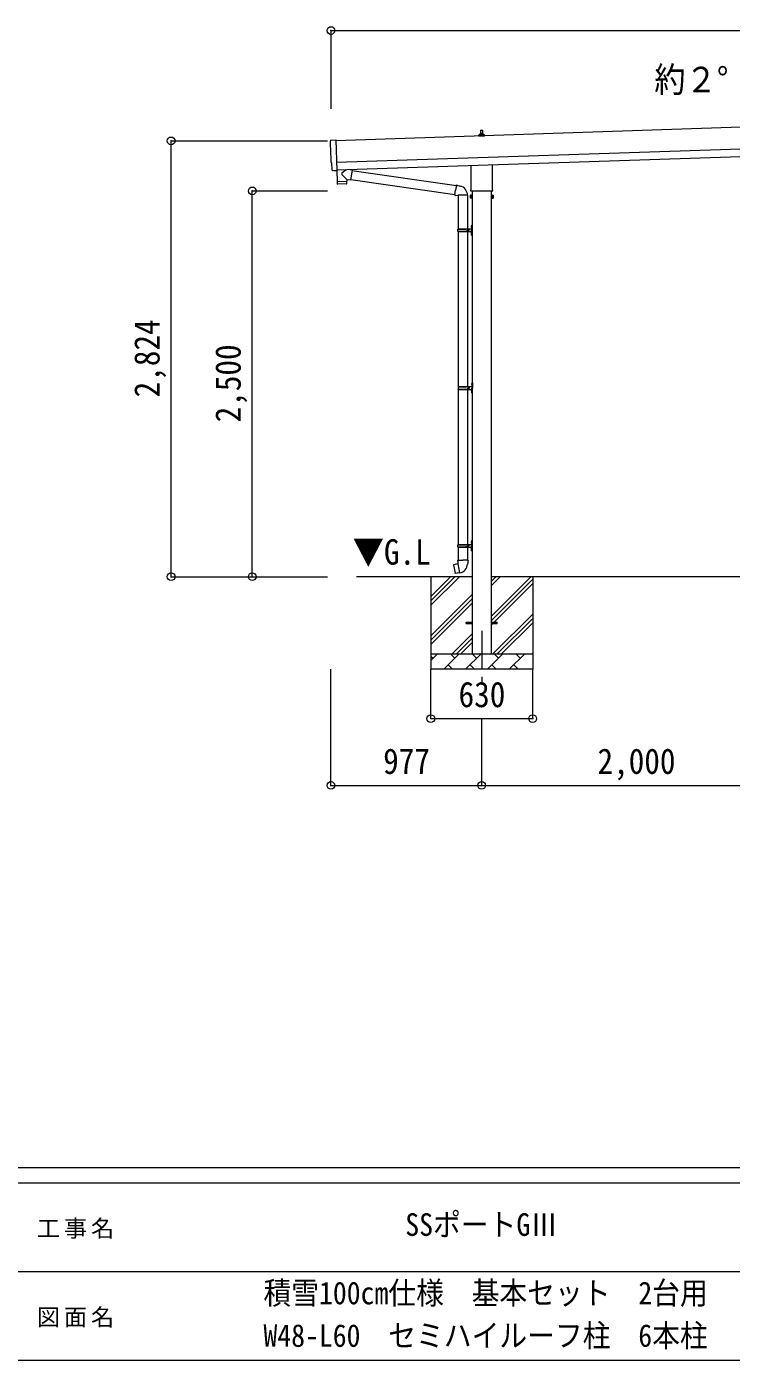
# Model space of a CAD drawing. Units: millimetres at full size, sheet at 1:50; some dimension numbers follow another scale. Extents: x -14053 to 14053, y -9700 to 9700.
# Drawn here: x -682 to 3882, y -9700 to -1058 of the extents above; entities that cross this region are included whole.
import ezdxf
from ezdxf.enums import TextEntityAlignment as Align

# ---------------------------------------------------------------- set-up
doc = ezdxf.new("R2010")
doc.units = ezdxf.units.MM
doc.header["$LTSCALE"] = 50
doc.header["$PDMODE"] = 32
doc.header["$PDSIZE"] = 50
doc.linetypes.add('CHAIN1', pattern=[8, 5, -1, 1, -1])
for name, color, linetype, lineweight in [('0-0_0', 7, 'Continuous', 9), ('0-1_Defpoints', 4, 'Continuous', 9), ('0-2_TEXT1', 7, 'Continuous', 9), ('0-6_PARTS1', 6, 'Continuous', 9), ('F-0', 7, 'Continuous', 9)]:
    doc.layers.add(name, color=color, linetype=linetype, lineweight=lineweight)
doc.styles.add('ＭＳ ゴシック', font='')
doc.styles.get('ＭＳ ゴシック').set_extended_font_data('MS Gothic')

msp = doc.modelspace()

# ---------------------------------------------------------------- linework, layer by layer
at = {"layer": '0-0_0'}
for p, q in [((2203.27, -4621.86), (1455.11, -4621.86)), ((1935.77, -4621.86), (1935.77, -5221.86)), ((1935.77, -4806.91), (2120.82, -4621.86)), ((1935.77, -4778.63), (2092.54, -4621.86)), ((1935.77, -4750.34), (2064.25, -4621.86)), ((2328.27, -4876.96), (2583.37, -4621.86)), ((2328.27, -4678.97), (2385.38, -4621.86)), ((2328.27, -4650.68), (2357.09, -4621.86)), ((4203.27, -4621.86), (2328.27, -4621.86)), ((2328.27, -4905.24), (2595.77, -4637.74)), ((2328.27, -4933.53), (2595.77, -4666.03)), ((2595.77, -4621.86), (2595.77, -5221.86)), ((1935.77, -5004.9), (2203.27, -4737.4)), ((1935.77, -5033.18), (2203.27, -4765.68)), ((1935.77, -5061.47), (2203.27, -4793.97)), ((2337.93, -5121.86), (2595.77, -4864.02)), ((2366.21, -5121.86), (2595.77, -4892.3)), ((2394.49, -5121.86), (2595.77, -4920.59)), ((2073.37, -5121.86), (2203.27, -4991.96)), ((2101.65, -5121.86), (2203.27, -5020.24)), ((2129.94, -5121.86), (2203.27, -5048.53)), ((1935.77, -5121.86), (2595.77, -5121.86)), ((1935.77, -5164.75), (1978.66, -5121.86)), ((1950.11, -5150.41), (1935.77, -5136.07)), ((2020.08, -5221.86), (2120.08, -5121.86)), ((2091.53, -5150.41), (2062.98, -5121.86)), ((2161.5, -5221.86), (2261.5, -5121.86)), ((2232.95, -5150.41), (2204.4, -5121.86)), ((2302.93, -5221.86), (2402.93, -5121.86)), ((2374.37, -5150.41), (2345.82, -5121.86)), ((2444.35, -5221.86), (2544.35, -5121.86)), ((2515.79, -5150.41), (2487.24, -5121.86)), ((2592.48, -5121.86), (2595.77, -5118.58)), ((2595.77, -5221.86), (1935.77, -5221.86)), ((2048.64, -5193.31), (2077.19, -5221.86)), ((2190.06, -5193.31), (2218.61, -5221.86)), ((2331.48, -5193.31), (2360.03, -5221.86)), ((2472.9, -5193.31), (2501.45, -5221.86))]:
    msp.add_line(p, q, dxfattribs=at)
at = {"layer": '0-1_Defpoints'}
for p, q in [((7213.13, -1600.25), (1320.12, -1796.68)), ((2261.49, -1728.1), (2270.04, -1728.1)), ((1288.46, -1794.3), (1319.95, -1791.59)), ((1319.95, -1791.59), (1326.55, -1989.34)), ((1324.79, -1936.6), (7217.8, -1740.17)), ((1326.45, -1986.57), (7219.46, -1790.14)), ((2247.52, -1768.1), (2247.52, -1760.38)), ((2284.02, -1768.1), (2247.52, -1768.1)), ((2247.9, -1759.6), (2283.64, -1759.6)), ((2248.28, -1759.41), (2255, -1757.78)), ((2255.39, -1757.6), (2276.15, -1757.6)), ((2255.77, -1756.81), (2255.77, -1752.6)), ((2256.77, -1752.6), (2274.77, -1752.6)), ((2259.77, -1752.6), (2260.5, -1729.07)), ((2271.04, -1729.07), (2271.77, -1752.6)), ((2275.77, -1756.81), (2275.77, -1752.6)), ((2283.25, -1759.41), (2276.53, -1757.78)), ((2284.02, -1768.1), (2284.02, -1760.38)), ((1295.53, -1940.96), (1294.93, -1940.98)), ((1297.09, -1987.97), (1295.53, -1940.96)), ((2197.47, -2112.09), (2197.47, -1957.54)), ((2334.07, -1952.99), (2334.07, -2112.09)), ((1306.96, -1990.99), (1300.03, -1990.86)), ((1307.69, -1990.7), (1308.33, -1990.04)), ((1308.33, -1990.04), (1326.58, -1990.34)), ((1326.55, -1989.34), (1326.58, -1990.34)), ((2191.77, -2150.36), (2192.53, -2149.04)), ((2191.77, -2150.36), (2191.77, -2167.36)), ((2198.77, -2153.95), (2192.53, -2153.95)), ((2195.77, -2120.86), (2195.77, -2115.36)), ((2333.71, -2124.36), (2197.83, -2124.36)), ((2203.27, -2124.36), (2203.27, -5121.86)), ((2328.27, -5121.86), (2328.27, -2124.36)), ((2332.77, -2153.95), (2339.01, -2153.95)), ((2335.77, -2115.36), (2335.77, -2120.86)), ((2339.77, -2150.36), (2339.01, -2149.04)), ((2339.77, -2150.36), (2339.77, -2167.36)), ((2191.77, -2167.36), (2192.53, -2168.67)), ((2198.77, -2163.77), (2192.53, -2163.77)), ((2198.77, -2168.67), (2192.53, -2168.67)), ((2201.27, -2168.06), (2198.77, -2168.06)), ((2330.27, -2168.06), (2332.77, -2168.06)), ((2332.77, -2163.77), (2339.01, -2163.77)), ((2332.77, -2168.67), (2339.01, -2168.67)), ((2339.77, -2167.36), (2339.01, -2168.67)), ((2165.77, -4917.36), (2203.27, -4917.36)), ((2165.77, -4926.36), (2165.77, -4917.36)), ((2328.27, -4917.36), (2365.77, -4917.36)), ((2365.77, -4926.36), (2365.77, -4917.36)), ((2165.77, -4926.36), (2203.27, -4926.36)), ((2328.27, -4926.36), (2365.77, -4926.36))]:
    msp.add_line(p, q, dxfattribs=at)
at = {"layer": '0-1_Defpoints', "color": 7, "linetype": 'CHAIN1'}
msp.add_line((2265.77, -4971.86), (2265.77, -5362.6), dxfattribs=at)
at = {"layer": '0-1_Defpoints'}
for points in [[(2198.77, -2168.67), (2198.77, -2149.04), (2192.53, -2149.04)], [(2198.77, -2168.06), (2198.77, -2149.66), (2201.27, -2149.66)], [(2332.77, -2168.06), (2332.77, -2149.66), (2330.27, -2149.66)], [(2332.77, -2168.67), (2332.77, -2149.04), (2339.01, -2149.04)]]:
    msp.add_lwpolyline(points, dxfattribs=at)
for points in [[(2201.27, -2169.36), (2201.27, -2148.36), (2203.27, -2148.36), (2203.27, -2169.36)], [(2330.27, -2169.36), (2330.27, -2148.36), (2328.27, -2148.36), (2328.27, -2169.36)]]:
    msp.add_lwpolyline(points, close=True, dxfattribs=at)
for centre, radius, start, end in [((2261.49, -1729.1), 1, 90, 178.60509), ((2270.04, -1729.1), 1, 1.39491, 90), ((2248.52, -1760.38), 1, 103.62699, 180), ((2254.77, -1756.81), 1, 283.62699, 0), ((2259.85, -1753.23), 4.13, 90, 171.17633), ((2256.77, -1753.6), 1, 90, 180), ((2269.1, -1752.6), 4.83, 133.60282, 180), ((2262.44, -1752.6), 4.83, 0, 46.39718), ((2271.68, -1753.23), 4.13, 8.82367, 90), ((2274.77, -1753.6), 1, 0, 90), ((2276.77, -1756.81), 1, 180, 256.37301), ((2283.02, -1760.38), 1, 0, 76.37301), ((2196.11, -2151.5), 4.34, 145.61575, 214.38425), ((2208.01, -2158.86), 16.24, 162.41205, 197.58795), ((2199.77, -2115.36), 4, 125.09963, 180), ((2199.77, -2120.86), 4, 180, 194.47751), ((2199.77, -2120.86), 4, 194.47751, 241.04498), ((2331.77, -2120.86), 4, 298.95502, 345.52249), ((2331.77, -2115.36), 4, 0, 54.90037), ((2331.77, -2120.86), 4, 345.52249, 0), ((2335.42, -2151.5), 4.34, 325.61575, 34.38425), ((2323.53, -2158.86), 16.24, 342.41205, 17.58795), ((2196.11, -2166.22), 4.34, 145.61575, 214.38425), ((2335.42, -2166.22), 4.34, 325.61575, 34.38425)]:
    msp.add_arc(centre, radius, start, end, dxfattribs=at)
for centre, major_axis, ratio, start_param, end_param in [((1288.71, -1797.29), (-3, -0.1), 0.99863, 4.7647489, 6.2979817), ((-3472.16, -2026.45), (4760.73, 158.69), 0.99863, 6.2686928, 6.2979817), ((1294.78, -1936.59), (-4.4, -0.15), 0.99863, 6.2686928, 7.8539816), ((1300.1, -1987.86), (-2.11, -2.14), 0.9974, 5.5252311, 7.0411395), ((1306.98, -1989.99), (-0.704, -0.714), 0.9974, 0.7579542, 1.5707963)]:
    msp.add_ellipse(centre, major_axis=major_axis, ratio=ratio, start_param=start_param, end_param=end_param, dxfattribs=at)
at = {"layer": '0-2_TEXT1'}
for p, q in [((1387.87, -1984.53), (1360.66, -2007.56)), ((1425.56, -1987.82), (1399.65, -1984.13)), ((1326.18, -1990.34), (1328.55, -2061.55)), ((1328.55, -2061.55), (1392.52, -2059.41)), ((1392.55, -2060.41), (1328.59, -2062.54)), ((1328.59, -2062.54), (1329.25, -2075.58)), ((1333.05, -2061.4), (1333.1, -2062.39)), ((1392.12, -2047.4), (1360.62, -2014.89)), ((1388.02, -2059.56), (1388.04, -2060.56)), ((1392.12, -2047.4), (1392.52, -2059.41)), ((1392.12, -2047.4), (1416.6, -2050.88)), ((1392.76, -2073.47), (1392.55, -2060.41)), ((1425.56, -1987.82), (1416.6, -2050.88)), ((1416.86, -2049.05), (2091.48, -2146.07)), ((1425.3, -1989.65), (2101.9, -2086.98)), ((1389.86, -2076.51), (1332.35, -2078.43)), ((2091.16, -2147.89), (2096.69, -2116.52)), ((2091.16, -2147.89), (2091.56, -2150.14)), ((2091.16, -2147.89), (2096.31, -2148.71)), ((2091.56, -2150.14), (2095.12, -2150.77)), ((2095.12, -2150.77), (2096.31, -2148.71)), ((2096.31, -2148.71), (2110.91, -2151.02)), ((2102.22, -2085.16), (2096.69, -2116.52)), ((2102.22, -2085.16), (2103.36, -2083.18)), ((2103.36, -2083.18), (2106.93, -2083.81)), ((2106.93, -2083.81), (2107.34, -2086.15)), ((2110.91, -2151.02), (2113.12, -2150.04)), ((2173.42, -2150.43), (2112.23, -2150.43)), ((2113.27, -2150.43), (2113.27, -2367.86)), ((2121.85, -2088.98), (2123.54, -2090.6)), ((2123.54, -2090.6), (2125.66, -2091.05)), ((2173.27, -2150.43), (2173.27, -2367.86)), ((2110.27, -2369.86), (2160.6, -2369.86)), ((2110.27, -2383.86), (2160.6, -2383.86)), ((2111.27, -2367.86), (2197.27, -2367.86)), ((2111.27, -2367.86), (2111.27, -2369.86)), ((2111.27, -2385.86), (2111.27, -2383.86)), ((2111.27, -2385.86), (2197.27, -2385.86)), ((2113.27, -2385.86), (2113.27, -3390.36)), ((2170.27, -2367.86), (2170.27, -2372.36)), ((2170.27, -2372.36), (2172.27, -2372.36)), ((2170.27, -2385.86), (2170.27, -2381.36)), ((2170.27, -2381.36), (2172.27, -2381.36)), ((2172.27, -2372.36), (2172.27, -2376.86)), ((2172.27, -2381.36), (2172.27, -2376.86)), ((2173.27, -2385.86), (2173.27, -3390.36)), ((2178.27, -2367.86), (2178.27, -2376.86)), ((2178.27, -2372.36), (2181.27, -2372.36)), ((2178.27, -2385.86), (2178.27, -2376.86)), ((2178.27, -2381.36), (2181.27, -2381.36)), ((2181.27, -2372.36), (2181.27, -2376.86)), ((2181.27, -2381.36), (2181.27, -2376.86)), ((2196.97, -2350.71), (2199.01, -2351.71)), ((2196.97, -2398.71), (2199.01, -2399.71)), ((2198.24, -2348.71), (2198.87, -2348.71)), ((2198.24, -2348.71), (2198.24, -2357.01)), ((2198.24, -2357.01), (2198.87, -2357.01)), ((2198.24, -2396.71), (2198.87, -2396.71)), ((2198.24, -2396.71), (2198.24, -2405.01)), ((2198.24, -2405.01), (2198.87, -2405.01)), ((2198.87, -2348.71), (2198.87, -2357.01)), ((2198.87, -2348.71), (2199.27, -2349.11)), ((2198.87, -2357.01), (2199.27, -2356.61)), ((2198.87, -2396.71), (2198.87, -2405.01)), ((2198.87, -2396.71), (2199.27, -2397.11)), ((2198.87, -2405.01), (2199.27, -2404.61)), ((2199.01, -2351.71), (2199.62, -2352.86)), ((2199.01, -2399.71), (2199.62, -2400.86)), ((2199.27, -2344.86), (2202.27, -2343.36)), ((2199.27, -2344.86), (2199.27, -2376.86)), ((2199.27, -2349.11), (2199.27, -2356.61)), ((2199.27, -2408.86), (2199.27, -2376.86)), ((2199.27, -2397.11), (2199.27, -2404.61)), ((2199.27, -2408.86), (2202.27, -2410.36)), ((2202.27, -2343.36), (2202.27, -2376.86)), ((2202.27, -2343.36), (2203.27, -2343.36)), ((2202.27, -2410.36), (2202.27, -2376.86)), ((2202.27, -2410.36), (2203.27, -2410.36)), ((2203.27, -2343.36), (2203.27, -2376.86)), ((2203.27, -2410.36), (2203.27, -2376.86)), ((2201.77, -3367.36), (2204.77, -3365.86)), ((2201.77, -3367.36), (2201.77, -3399.36)), ((2204.77, -3365.86), (2204.77, -3399.36)), ((2204.77, -3365.86), (2205.77, -3365.86)), ((2205.77, -3365.86), (2205.77, -3399.36)), ((2112.77, -3392.36), (2163.1, -3392.36)), ((2112.77, -3406.36), (2163.1, -3406.36)), ((2113.27, -3408.35), (2113.27, -4412.86)), ((2113.77, -3390.36), (2199.77, -3390.36)), ((2113.77, -3390.36), (2113.77, -3392.36)), ((2113.77, -3408.36), (2113.77, -3406.36)), ((2113.77, -3408.36), (2199.77, -3408.36)), ((2172.77, -3390.36), (2172.77, -3394.86)), ((2172.77, -3394.86), (2174.77, -3394.86)), ((2172.77, -3408.36), (2172.77, -3403.86)), ((2172.77, -3403.86), (2174.77, -3403.86)), ((2173.27, -3408.35), (2173.27, -4412.86)), ((2174.77, -3394.86), (2174.77, -3399.36)), ((2174.77, -3403.86), (2174.77, -3399.36)), ((2180.77, -3390.36), (2180.77, -3399.36)), ((2180.77, -3394.86), (2183.77, -3394.86)), ((2180.77, -3408.36), (2180.77, -3399.36)), ((2180.77, -3403.86), (2183.77, -3403.86)), ((2183.77, -3394.86), (2183.77, -3399.36)), ((2183.77, -3403.86), (2183.77, -3399.36)), ((2199.47, -3373.21), (2201.51, -3374.21)), ((2199.47, -3421.21), (2201.51, -3422.21)), ((2200.74, -3371.21), (2201.37, -3371.21)), ((2200.74, -3371.21), (2200.74, -3379.51)), ((2200.74, -3379.51), (2201.37, -3379.51)), ((2200.74, -3419.21), (2201.37, -3419.21)), ((2200.74, -3419.21), (2200.74, -3427.51)), ((2200.74, -3427.51), (2201.37, -3427.51)), ((2201.37, -3371.21), (2201.37, -3379.51)), ((2201.37, -3371.21), (2201.77, -3371.61)), ((2201.37, -3379.51), (2201.77, -3379.11)), ((2201.37, -3419.21), (2201.37, -3427.51)), ((2201.37, -3419.21), (2201.77, -3419.61)), ((2201.37, -3427.51), (2201.77, -3427.11)), ((2201.51, -3374.21), (2202.12, -3375.36)), ((2201.51, -3422.21), (2202.12, -3423.36)), ((2201.77, -3371.61), (2201.77, -3379.11)), ((2201.77, -3431.36), (2201.77, -3399.36)), ((2201.77, -3419.61), (2201.77, -3427.11)), ((2201.77, -3431.36), (2204.77, -3432.86)), ((2204.77, -3432.86), (2204.77, -3399.36)), ((2204.77, -3432.86), (2205.77, -3432.86)), ((2205.77, -3432.86), (2205.77, -3399.36)), ((2196.97, -4395.71), (2199.01, -4396.71)), ((2198.24, -4393.71), (2198.87, -4393.71)), ((2198.24, -4393.71), (2198.24, -4402.01)), ((2198.24, -4402.01), (2198.87, -4402.01)), ((2198.87, -4393.71), (2198.87, -4402.01)), ((2198.87, -4393.71), (2199.27, -4394.11)), ((2198.87, -4402.01), (2199.27, -4401.61)), ((2199.01, -4396.71), (2199.62, -4397.86)), ((2199.27, -4389.86), (2202.27, -4388.36)), ((2199.27, -4389.86), (2199.27, -4421.86)), ((2199.27, -4394.11), (2199.27, -4401.61)), ((2202.27, -4388.36), (2202.27, -4421.86)), ((2202.27, -4388.36), (2203.27, -4388.36)), ((2203.27, -4388.36), (2203.27, -4421.86)), ((2110.27, -4414.86), (2160.6, -4414.86)), ((2110.27, -4428.86), (2160.6, -4428.86)), ((2111.27, -4412.86), (2197.27, -4412.86)), ((2111.27, -4412.86), (2111.27, -4414.86)), ((2111.27, -4430.86), (2111.27, -4428.86)), ((2111.27, -4430.86), (2197.27, -4430.86)), ((2113.27, -4430.86), (2113.27, -4515.79)), ((2170.27, -4412.86), (2170.27, -4417.36)), ((2170.27, -4417.36), (2172.27, -4417.36)), ((2170.27, -4430.86), (2170.27, -4426.36)), ((2170.27, -4426.36), (2172.27, -4426.36)), ((2172.27, -4417.36), (2172.27, -4421.86)), ((2172.27, -4426.36), (2172.27, -4421.86)), ((2173.27, -4430.86), (2173.27, -4515.79)), ((2178.27, -4412.86), (2178.27, -4421.86)), ((2178.27, -4417.36), (2181.27, -4417.36)), ((2178.27, -4430.86), (2178.27, -4421.86)), ((2178.27, -4426.36), (2181.27, -4426.36)), ((2181.27, -4417.36), (2181.27, -4421.86)), ((2181.27, -4426.36), (2181.27, -4421.86)), ((2196.97, -4443.71), (2199.01, -4444.71)), ((2198.24, -4441.71), (2198.87, -4441.71)), ((2198.24, -4441.71), (2198.24, -4450.01)), ((2198.24, -4450.01), (2198.87, -4450.01)), ((2198.87, -4441.71), (2198.87, -4450.01)), ((2198.87, -4441.71), (2199.27, -4442.11)), ((2198.87, -4450.01), (2199.27, -4449.61)), ((2199.01, -4444.71), (2199.62, -4445.86)), ((2199.27, -4453.86), (2199.27, -4421.86)), ((2199.27, -4442.11), (2199.27, -4449.61)), ((2199.27, -4453.86), (2202.27, -4455.36)), ((2202.27, -4455.36), (2202.27, -4421.86)), ((2202.27, -4455.36), (2203.27, -4455.36)), ((2203.27, -4455.36), (2203.27, -4421.86)), ((2084.81, -4544.24), (2084, -4545.41)), ((2084, -4545.41), (2093.62, -4599.97)), ((2112.68, -4538.99), (2084.81, -4544.24)), ((2097.55, -4541.63), (2097.34, -4541.88)), ((2111.42, -4515.79), (2109.27, -4516.57)), ((2109.27, -4516.57), (2109.27, -4520.19)), ((2109.27, -4520.19), (2111.51, -4521)), ((2111.42, -4515.79), (2143.27, -4515.79)), ((2111.42, -4515.79), (2111.51, -4521)), ((2111.51, -4521), (2111.77, -4535.79)), ((2111.77, -4535.79), (2113.12, -4537.79)), ((2123.03, -4596.28), (2112.9, -4538.81)), ((2112.92, -4537.99), (2112.92, -4538.69)), ((2113.12, -4537.79), (2113.09, -4537.79)), ((2175.12, -4515.79), (2143.27, -4515.79)), ((2173.46, -4537.73), (2173.38, -4539.89)), ((2174.77, -4535.79), (2173.46, -4537.73)), ((2177.27, -4520.19), (2175.03, -4521)), ((2175.12, -4515.79), (2177.27, -4516.57)), ((2177.27, -4516.57), (2177.27, -4520.19)), ((2107.64, -4598.88), (2107.36, -4598.72)), ((2123.34, -4597.05), (2123.09, -4596.38))]:
    msp.add_line(p, q, dxfattribs=at)
for points in [[(2102.22, -2085.16), (2107.34, -2086.15), (2121.85, -2088.98)], [(2196.97, -2355.01), (2199.01, -2354.01), (2199.62, -2352.86)], [(2196.97, -2403.01), (2199.01, -2402.01), (2199.62, -2400.86)], [(2199.47, -3377.51), (2201.51, -3376.51), (2202.12, -3375.36)], [(2199.47, -3425.51), (2201.51, -3424.51), (2202.12, -3423.36)], [(2196.97, -4400.01), (2199.01, -4399.01), (2199.62, -4397.86)], [(2196.97, -4448.01), (2199.01, -4447.01), (2199.62, -4445.86)], [(2099.8, -4541.42), (2099.52, -4541.26), (2097.55, -4541.63)], [(2175.12, -4515.79), (2175.03, -4521), (2174.77, -4535.79)], [(2122.76, -4596.19), (2094.78, -4600.79), (2093.62, -4599.97)], [(2109.83, -4598.32), (2109.62, -4598.55), (2107.64, -4598.88)]]:
    msp.add_lwpolyline(points, dxfattribs=at)
for centre, radius, start, end in [((1364.04, -2011.24), 5, 132.56466, 226.88314), ((1389.76, -2073.51), 3, 271.90915, 0.90915), ((1332.24, -2075.43), 3, 182.90915, 271.95747), ((2113.12, -2150.04), 60.3, 359.62495, 78), ((2159.02, -2376.86), 49.25, 171.82876, 180.00002), ((2159.02, -2376.86), 49.25, 180.00002, 188.17127), ((2160.6, -2367.86), 2, 270, 359.99998), ((2160.6, -2385.86), 2, 0.00005, 90.00004), ((2202.57, -2352.86), 6, 136.21765, 223.78235), ((2202.57, -2400.86), 6, 136.21765, 223.78235), ((2197.27, -2365.86), 2, 270, 359.99998), ((2197.27, -2387.86), 2, 0.00005, 90.00004), ((2161.52, -3399.36), 49.25, 171.82876, 180.00002), ((2161.52, -3399.36), 49.25, 180.00002, 188.17127), ((2163.1, -3390.36), 2, 270, 359.99998), ((2163.1, -3408.36), 2, 0.00005, 90.00004), ((2205.07, -3375.36), 6, 136.21765, 223.78235), ((2205.07, -3423.36), 6, 136.21765, 223.78235), ((2199.77, -3388.36), 2, 270, 359.99998), ((2199.77, -3410.36), 2, 0.00005, 90.00004), ((2202.57, -4397.86), 6, 136.21765, 223.78235), ((2159.02, -4421.86), 49.25, 171.82876, 180.00002), ((2159.02, -4421.86), 49.25, 180.00002, 188.17127), ((2160.6, -4412.86), 2, 270, 359.99998), ((2160.6, -4430.86), 2, 0.00005, 90.00004), ((2202.57, -4445.86), 6, 136.21765, 223.78235), ((2197.27, -4410.86), 2, 270, 359.99998), ((2197.27, -4432.86), 2, 0.00005, 90.00004), ((2112.62, -4538.69), 0.3, 280.66842, 0), ((2113.12, -4537.99), 0.2, 100, 180), ((2113.12, -4537.79), 60.3, 279.96938, 358), ((2122.81, -4596.49), 0.3, 20, 99.33158), ((2123.52, -4596.98), 0.2, 200, 279.96938)]:
    msp.add_arc(centre, radius, start, end, dxfattribs=at)
at = {"layer": '0-6_PARTS1'}
for p, q in [((1288.77, -1082.84), (1288.77, -1589.8)), ((1288.77, -1082.84), (7248.77, -1082.84)), ((253.79, -1797.88), (1265.82, -1797.88)), ((253.79, -4621.86), (253.79, -1797.88)), ((779.22, -2121.86), (1265.82, -2121.86)), ((779.22, -4621.86), (779.22, -2121.86)), ((253.79, -4621.86), (1265.82, -4621.86)), ((779.22, -4621.86), (1265.82, -4621.86)), ((1288.77, -5974.41), (1288.77, -5221.86)), ((1935.77, -5541.98), (1935.77, -5221.86)), ((2595.77, -5541.98), (2595.77, -5221.86)), ((1935.77, -5541.98), (2595.77, -5541.98)), ((2265.77, -5974.41), (2265.77, -5541.98)), ((1288.77, -5974.41), (2265.77, -5974.41)), ((2265.77, -5974.41), (4265.77, -5974.41))]:
    msp.add_line(p, q, dxfattribs=at)
for p in [(1288.77, -1082.84), (253.79, -1797.88), (779.22, -2121.86), (253.79, -4621.86), (779.22, -4621.86), (1935.77, -5541.98), (2595.77, -5541.98), (1288.77, -5974.41), (2265.77, -5974.41)]:
    msp.add_point(p, dxfattribs=at)
at = {"layer": 'F-0', "color": 5, "lineweight": 5}
for p, q in [((-14053.43, -8450), (13346.57, -8450)), ((-14053.43, -8550), (8901.98, -8550)), ((-5748.03, -9125), (4501.97, -9125)), ((-14053.43, -9700), (13346.57, -9700))]:
    msp.add_line(p, q, dxfattribs=at)

# ---------------------------------------------------------------- texts
at = {"layer": '0-0_0', "style": 'ＭＳ ゴシック', "width": 0.9}
for s, p in [('約２°', (3383.77, -1532.37)), ('▼G.L', (1429.74, -4593.41))]:
    msp.add_text(s, height=165, dxfattribs=at).set_placement(p, align=Align.BOTTOM_LEFT)
at = {"layer": '0-6_PARTS1', "color": 7, "style": 'ＭＳ ゴシック', "width": 0.9}
for s, p in [('2,824', (228.79, -3459.87)), ('2,500', (754.22, -3621.86))]:
    msp.add_text(s, height=165, rotation=90, dxfattribs=at).set_placement(p, align=Align.BOTTOM_LEFT)
for s, p in [('630', (2115.77, -5516.98)), ('977', (1627.27, -5949.41)), ('2,000', (3015.77, -5949.41))]:
    msp.add_text(s, height=165, dxfattribs=at).set_placement(p, align=Align.BOTTOM_LEFT)
at = {"layer": 'F-0', "style": 'ＭＳ ゴシック', "width": 0.9}
for s, p in [('SSポートGⅢ', (1770.72, -8937.5)), ('積雪100cm仕様\u3000基本セット\u30002台用', (851.97, -9380.76)), ('W48-L60\u3000セミハイルーフ柱\u30006本柱', (851.97, -9656.45))]:
    msp.add_text(s, height=146.6, dxfattribs=at).set_placement(p, align=Align.BOTTOM_LEFT)
at = {"layer": 'F-0', "char_height": 110, "attachment_point": 7, "style": 'ＭＳ ゴシック'}
for s, insert in [('\\T1.17;工事名', (-616.19, -8912.5)), ('\\T1.17;図面名', (-616.19, -9487.5))]:
    msp.add_mtext(s, dxfattribs=dict(at, insert=insert))

doc.saveas('drawing.dxf')
